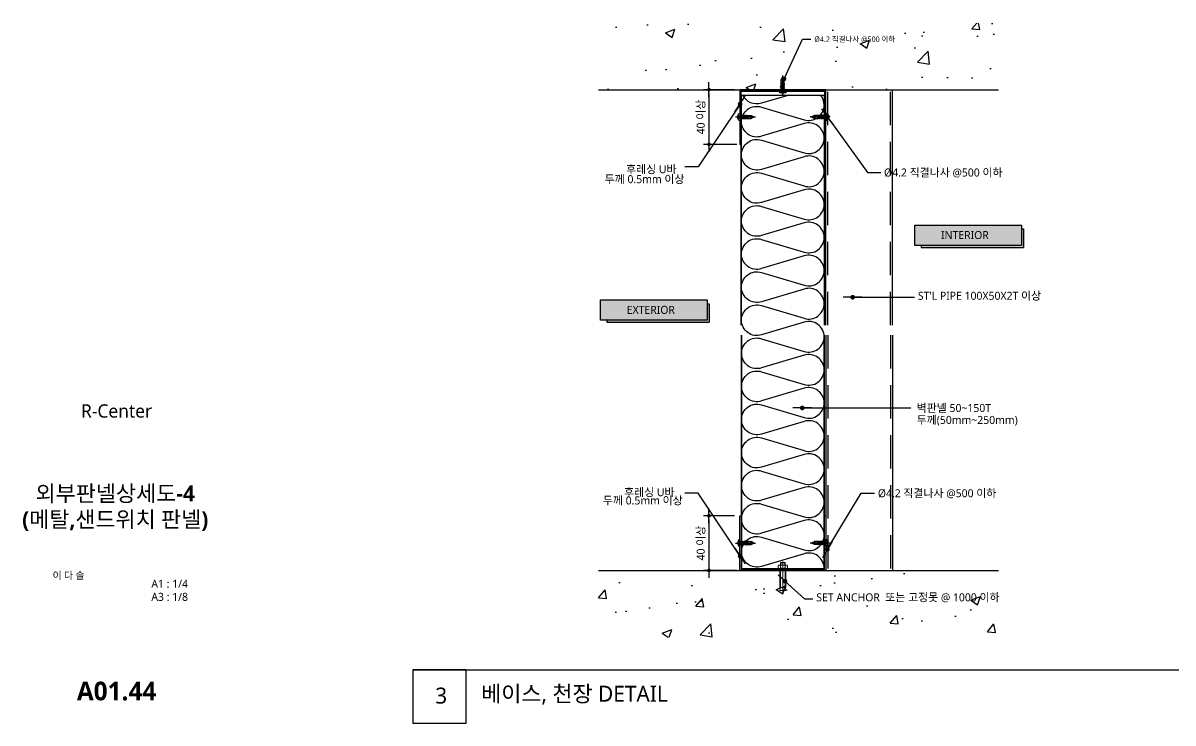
# Model space of a CAD drawing. Header units: millimetres. Extents: x -1365 to 31821, y 84 to 2865.
# Drawn here: x 13058 to 14782, y 84 to 1134 of the extents above; entities that cross this region are included whole.
import ezdxf
from ezdxf.enums import TextEntityAlignment as Align

# ---------------------------------------------------------------- set-up
doc = ezdxf.new("R2010")
doc.units = ezdxf.units.MM
doc.header["$LTSCALE"] = 10
doc.linetypes.add('CEN', pattern=[62, 60, -1, 0, -1])
doc.linetypes.add('HIDDEN', pattern=[0.375, 0.25, -0.125])
doc.layers.get('DEFPOINTS').update_dxf_attribs({"color": 137})
for name, color, linetype in [('A-ELE-8', 8, 'Continuous'), ('CON', 2, 'Continuous'), ('DIM', 7, 'Continuous'), ('ELE-8', 8, 'Continuous'), ('FLASHING', 5, 'Continuous'), ('HAT-con', 8, 'Continuous'), ('Panel', 2, 'Continuous'), ('SHT', 5, 'Continuous'), ('SYM-LEAD', 6, 'Continuous'), ('SYP_BOLT', 9, 'Continuous'), ('TEXT', 3, 'Continuous'), ('TITLE', 7, 'Continuous')]:
    doc.layers.add(name, color=color, linetype=linetype)
doc.styles.add('ksc 건설', font='malgun.ttf')
doc.styles.add('TITLE BLOCK-V(r1.1)$0$Address', font='malgun.ttf')
doc.styles.add('맑은고딕', font='malgun.ttf')
doc.styles.add('맑은고딕B', font='malgunbd.ttf')
doc.styles.add('스타일1', font='malgun.ttf')
doc.dimstyles.new('GAUN-10', dxfattribs={"dimscale": 10, "dimtxt": 1.5, "dimasz": 0.7, "dimexe": 1, "dimexo": 1, "dimgap": 0.5, "dimtad": 1, "dimdec": 0, "dimzin": 1, "dimdsep": 46, "dimlunit": 6, "dimtxsty": '맑은고딕', "dimblk": 'CJDOT', "dimcen": 0.09, "dimdle": 1, "dimclrd": 256, "dimclre": 256, "dimclrt": 3, "dimadec": 0, "dimazin": 0, "dimtfac": 1, "dimtdec": 0, "dimtix": 1, "dimtmove": 2, "dimatfit": 3, "dimldrblk": 'CJDOT', "dimfxl": 1, "dimtolj": 1, "dimtzin": 1, "dimarcsym": 0})
doc.dimstyles.new('GAUN-8', dxfattribs={"dimscale": 8, "dimtxt": 1.5, "dimasz": 0.7, "dimexe": 1, "dimexo": 1, "dimgap": 0.5, "dimtad": 1, "dimdec": 0, "dimzin": 1, "dimdsep": 46, "dimlunit": 6, "dimtxsty": '맑은고딕', "dimblk": 'CJDOT', "dimcen": 0.09, "dimdle": 1, "dimclrd": 256, "dimclre": 256, "dimclrt": 3, "dimadec": 0, "dimazin": 0, "dimtfac": 1, "dimtdec": 0, "dimtix": 1, "dimtmove": 2, "dimatfit": 3, "dimfxl": 1, "dimtolj": 1, "dimtzin": 1, "dimarcsym": 0})
pattern_1 = [(50, (7739.52, 14346.62), (145.7477, -12.7513), [15.24, -167.64]), (355, (7739.52, 14346.62), (-28.1943, 152.8453), [12.192, -134.112]), (100.451, (7751.67, 14345.56), (117.554, 140.0934), [12.952, -142.472]), (46.1842, (7739.52, 14387.26), (216.8632, -33.6339), [22.86, -251.46]), (96.6356, (7757.6, 14384.46), (189.9234, 197.9404), [19.428, -213.708]), (351.184, (7739.52, 14387.26), (189.9237, 197.94), [18.288, -201.168]), (21, (7759.84, 14377.1), (121.2919, -81.8124), [15.24, -167.64]), (326, (7759.84, 14377.1), (49.4416, 147.3504), [12.192, -134.112]), (71.4514, (7769.95, 14370.29), (170.7332, 65.5383), [12.952, -142.472]), (37.5, (7739.52, 14346.624), (2.47088, 67.64403), [0, -132.4864, 0, -136.144, 0, -134.62]), (7.5, (7739.52, 14346.624), (53.45573, 80.14446), [0, -77.6224, 0, -129.4384, 0, -51.308]), (327.5, (7694.21, 14346.624), (108.47248, -4.583), [0, -50.8, 0, -158.496, 0, -210.312]), (317.5, (7673.89, 14346.62), (118.50335, 20.3412), [0, -66.04, 0, -105.2576, 0, -149.352])]

# ---------------------------------------------------------------- blocks, each defined once
blk = doc.blocks.new('CJDOT')
blk.add_line((-2, 0), (2, 0))
at = {"const_width": 0.5}
blk.add_lwpolyline([(-0.25, 0, 1), (0.25, 0, 1)], format="xyb", close=True, dxfattribs=at)
blk = doc.blocks.new('A$Ca28e68a7')
at = {"color": 1, "linetype": 'CEN'}
blk.add_line((59.6, 10.6), (0, 10.6), dxfattribs=at)
at = {"linetype": 'Continuous'}
for p, q in [((12.3, 15), (4.8, 11.2)), ((4.8, 9.9), (12.3, 6.1)), ((25.7, 15), (15, 10.1)), ((22, 5.1), (21.6, 6.1)), ((22.2, 5.1), (22.7, 6.1)), ((23.4, 16.1), (23, 15)), ((23.6, 16.1), (24.1, 15)), ((24.8, 5.1), (24.3, 6.1)), ((25, 5.1), (25.4, 6.1)), ((26.1, 16.1), (25.7, 15)), ((26.4, 16.1), (26.8, 15)), ((27.5, 5.1), (27, 6.1)), ((27.7, 5.1), (28.2, 6.1)), ((28.9, 16.1), (28.4, 15)), ((29.1, 16.1), (29.5, 15)), ((30.2, 5.1), (29.8, 6.1)), ((30.5, 5.1), (30.9, 6.1)), ((31.6, 16.1), (31.2, 15)), ((31.8, 16.1), (32.3, 15)), ((33, 5.1), (32.5, 6.1)), ((33.2, 5.1), (33.6, 6.1)), ((34.3, 16.1), (33.9, 15)), ((34.6, 16.1), (35, 15)), ((35.7, 5.1), (35.3, 6.1)), ((35.9, 5.1), (36.4, 6.1)), ((37.1, 16.1), (36.6, 15)), ((37.3, 16.1), (37.8, 15)), ((38.4, 5.1), (38, 6.1)), ((38.7, 5.1), (39.1, 6.1)), ((39.8, 16.1), (39.4, 15)), ((40.1, 16.1), (40.5, 15)), ((41.2, 5.1), (40.7, 6.1)), ((41.4, 5.1), (41.9, 6.1)), ((42.6, 16.1), (42.1, 15)), ((42.8, 16.1), (43.2, 15)), ((43.9, 5.1), (43.5, 6.1)), ((44.2, 5.1), (44.6, 6.1))]:
    blk.add_line(p, q, dxfattribs=at)
for p, q in [((25.7, 15), (12.3, 15)), ((21.6, 6.1), (12.3, 6.1)), ((24.3, 6.1), (22.7, 6.1)), ((27, 6.1), (25.4, 6.1)), ((28.4, 15), (26.8, 15)), ((29.8, 6.1), (28.2, 6.1)), ((31.2, 15), (29.5, 15)), ((32.5, 6.1), (30.9, 6.1)), ((33.9, 15), (32.3, 15)), ((35.3, 6.1), (33.6, 6.1)), ((36.6, 15), (35, 15)), ((38, 6.1), (36.4, 6.1)), ((39.4, 15), (37.8, 15)), ((40.7, 6.1), (39.1, 6.1)), ((42.1, 15), (40.5, 15)), ((43.5, 6.1), (41.9, 6.1)), ((46.7, 15), (43.2, 15)), ((46.7, 6.1), (44.6, 6.1)), ((46.7, 21.2), (46.7, 0)), ((48.9, 21.2), (46.7, 21.2)), ((46.7, 0), (48.9, 0))]:
    blk.add_line(p, q)
at = {"color": 1, "linetype": 'Continuous'}
for p, q in [((22.7, 13.7), (21.6, 6.1)), ((23.1, 13.8), (21.9, 5.2)), ((23.3, 13.9), (22.2, 5)), ((23.9, 14.2), (22.7, 6.1)), ((23.4, 16.1), (23.2, 15)), ((23.6, 16.1), (23.5, 15)), ((25.7, 15), (24.3, 6.1)), ((26.1, 16.1), (24.7, 5.2)), ((26.4, 16.1), (24.9, 5)), ((26.8, 15), (25.4, 6.1)), ((28.4, 15), (27, 6.1)), ((28.9, 16.1), (27.4, 5.2)), ((29.1, 16.1), (27.6, 5)), ((29.5, 15), (28.2, 6.1)), ((31.2, 15), (29.8, 6.1)), ((31.6, 16.1), (30.2, 5.2)), ((31.8, 16.1), (30.4, 5)), ((32.3, 15), (30.9, 6.1)), ((33.9, 15), (32.5, 6.1)), ((34.3, 16.1), (32.9, 5.2)), ((34.6, 16.1), (33.1, 5)), ((35, 15), (33.6, 6.1)), ((36.6, 15), (35.3, 6.1)), ((37.1, 16.1), (35.6, 5.2)), ((37.3, 16.1), (35.9, 5)), ((37.8, 15), (36.4, 6.1)), ((39.4, 15), (38, 6.1)), ((39.8, 16.1), (38.4, 5.2)), ((40.1, 16.1), (38.6, 5)), ((40.5, 15), (39.1, 6.1)), ((42.1, 15), (40.7, 6.1)), ((42.6, 16.1), (41.1, 5.2)), ((42.8, 16.1), (41.3, 5)), ((43.2, 15), (41.9, 6.1)), ((44.6, 10.7), (43.5, 6.1)), ((44.6, 10.7), (43.9, 5.2)), ((44.8, 10.7), (44.1, 5)), ((44.8, 10.7), (44.6, 6.1))]:
    blk.add_line(p, q, dxfattribs=at)
blk.add_lwpolyline([(51.7, 4.9), (51.3, 5.4), (51.1, 6), (51, 6.6), (51.1, 7.2), (51.3, 7.8), (51.4, 8.3), (51.5, 8.8), (51.5, 9.1), (51.4, 9.3), (51.1, 9.5), (50.8, 9.5), (50.3, 9.5), (49.9, 9.5), (49.4, 9.4), (49, 9.4), (48.6, 9.5), (48.3, 9.7), (48.1, 10), (48, 10.3), (47.9, 10.6), (48, 10.9), (48.1, 11.2), (48.3, 11.5), (48.6, 11.6), (49, 11.7), (49.4, 11.7), (49.9, 11.7), (50.3, 11.7), (50.8, 11.7), (51.1, 11.7), (51.4, 11.8), (51.5, 12), (51.5, 12.4), (51.4, 12.8), (51.3, 13.4), (51.1, 14), (51, 14.6), (51.1, 15.2), (51.3, 15.7), (51.7, 16.2)])
at = {"linetype": 'Continuous'}
for centre, radius, start, end in [((5.5, 10.6), 1.02, 140.7308, 220.1065), ((17.2, 73.8), 63.8, 258.7786, 268.0365), ((9.3, 11), 5.72, 301.0536, 350.1228), ((22.1, 5.2), 0.206, 240.0753, 310.1339), ((23.5, 15.9), 0.206, 60.0753, 130.1339), ((24.9, 5.2), 0.206, 240.0753, 310.1339), ((26.3, 15.9), 0.206, 60.0753, 130.1339), ((27.6, 5.2), 0.206, 240.0753, 310.1339), ((29, 15.9), 0.206, 60.0753, 130.1339), ((30.3, 5.2), 0.206, 240.0753, 310.1339), ((31.7, 15.9), 0.206, 60.0753, 130.1339), ((33.1, 5.2), 0.206, 240.0753, 310.1339), ((34.5, 15.9), 0.206, 60.0753, 130.1339), ((35.8, 5.2), 0.206, 240.0753, 310.1339), ((37.2, 15.9), 0.206, 60.0753, 130.1339), ((38.6, 5.2), 0.206, 240.0753, 310.1339), ((40, 15.9), 0.206, 60.0753, 130.1339), ((41.3, 5.2), 0.206, 240.0753, 310.1339), ((42.7, 15.9), 0.206, 60.0753, 130.1339), ((44, 5.2), 0.206, 240.0753, 310.1339)]:
    blk.add_arc(centre, radius, start, end, dxfattribs=at)
at = {"color": 1, "linetype": 'Continuous'}
blk.add_arc((44.7, 10.7), 0.134, 20.6851, 139.2729, dxfattribs=at)
for centre, radius, start, end in [((44.7, 15.5), 7.1, 6.1204, 53.0961), ((44.7, 5.7), 7.1, 306.9039, 353.8796), ((31.7, 10.6), 20.8, 344.205, 15.795)]:
    blk.add_arc(centre, radius, start, end)
blk = doc.blocks.new('A$C81b60358')
at = {"layer": 'SYP_BOLT'}
h = blk.add_hatch(color=256, dxfattribs=at)
h.paths.add_polyline_path([(106, 421), (102, 421), (102, 411), (106, 411)])
h.paths.add_polyline_path([(35, 421), (35, 411), (40, 411), (40, 421)])
at = {"layer": 'SYP_BOLT', "lineweight": 15}
for p, q in [((0, 403), (0, 372)), ((18, 411), (124, 411)), ((27, 364), (27, 75)), ((35, 446), (40, 450)), ((35, 446), (35, 411)), ((35, 446), (106, 446)), ((35, 403), (35, 372)), ((35, 364), (35, 75)), ((40, 450), (102, 450)), ((40, 450), (40, 411)), ((71, 466), (71, 0)), ((106, 446), (102, 450)), ((102, 450), (102, 411)), ((106, 446), (106, 411)), ((124, 411), (106, 411)), ((106, 403), (106, 372)), ((106, 364), (106, 75)), ((115, 364), (115, 75)), ((141, 403), (141, 372)), ((35, 75), (26, 31)), ((26, 31), (115, 31)), ((27, 75), (115, 75)), ((106, 75), (115, 31))]:
    blk.add_line(p, q, dxfattribs=at)
for centre, radius, start, end in [((18, 388), 23.4, 40.8748, 139.1252), ((18, 387), 23.4, 220.8748, 319.1252), ((71, 330), 81.4, 64.2552, 115.7448), ((71, 445), 81.4, 244.2552, 295.7448), ((124, 388), 23.4, 40.8748, 139.1252), ((124, 387), 23.4, 220.8748, 319.1252)]:
    blk.add_arc(centre, radius, start, end, dxfattribs=at)
blk = doc.blocks.new('*D254')
at = {"layer": 'DEFPOINTS', "color": 0, "transparency": 16777216}
for p in [(14132.5, 394.9), (14086.3, 312.9), (14136.2, 312.9)]:
    blk.add_point(p, dxfattribs=at)
at = {"layer": 'DIM', "lineweight": -2, "transparency": 16777216}
for p, q in [((14124.5, 394.9), (14078.3, 394.9)), ((14086.3, 389.3), (14086.3, 318.5)), ((14128.2, 312.9), (14078.3, 312.9))]:
    blk.add_line(p, q, dxfattribs=at)
at = {"layer": 'DIM', "lineweight": -2, "transparency": 16777216, "xscale": 5.6, "yscale": 5.6, "zscale": 5.6}
for p, rotation in [((14086.3, 394.9), 90), ((14086.3, 312.9), 270)]:
    blk.add_blockref('CJDOT', p, dxfattribs=dict(at, rotation=rotation))
at = {"layer": 'DIM', "color": 3, "transparency": 16777216, "insert": (14074.5, 353.9), "char_height": 12, "attachment_point": 5, "rotation": 90, "style": '맑은고딕'}
blk.add_mtext('\\A1;40 이상', dxfattribs=at)
blk = doc.blocks.new('*D255')
at = {"layer": 'DEFPOINTS', "color": 0, "transparency": 16777216}
for p in [(14132.5, 1033.9), (14086.3, 951.9), (14136.2, 951.9)]:
    blk.add_point(p, dxfattribs=at)
at = {"layer": 'DIM', "lineweight": -2, "transparency": 16777216}
for p, q in [((14124.5, 1033.9), (14078.3, 1033.9)), ((14086.3, 1028.3), (14086.3, 957.5)), ((14128.2, 951.9), (14078.3, 951.9))]:
    blk.add_line(p, q, dxfattribs=at)
at = {"layer": 'DIM', "lineweight": -2, "transparency": 16777216, "xscale": 5.6, "yscale": 5.6, "zscale": 5.6}
for p, rotation in [((14086.3, 1033.9), 90), ((14086.3, 951.9), 270)]:
    blk.add_blockref('CJDOT', p, dxfattribs=dict(at, rotation=rotation))
at = {"layer": 'DIM', "color": 3, "transparency": 16777216, "insert": (14074.5, 992.9), "char_height": 12, "attachment_point": 5, "rotation": 90, "style": '맑은고딕'}
blk.add_mtext('\\A1;40 이상', dxfattribs=at)
blk = doc.blocks.new('TITLE')
at = {"layer": 'TITLE', "style": '스타일1'}
for tag, height, p in [('동명칭', 6, (776.77, -457.26)), ('SCALE-A1', 3, (797.5, -522)), ('SCALE-A3', 3, (797.5, -527)), ('DATA', 3, (797.5, -540))]:
    blk.add_attdef(tag, text='', height=height, dxfattribs=at).set_placement(p, align=Align.MIDDLE)
for tag, height, p in [('TITLE1', 6, (776.5, -479.4)), ('TITLE4', 6, (776.5, -484.39)), ('TITLE2', 6, (776.5, -489)), ('TITLE5', 6, (776.5, -493.99)), ('TITLE3', 6, (776.5, -498.7)), ('NAME-1', 3, (760.16, -517.5)), ('NAME-2', 3, (760.16, -526.5)), ('A0.00', 7, (776.5, -561))]:
    blk.add_attdef(tag, text='', height=height, dxfattribs=at).set_placement(p, align=Align.MIDDLE_CENTER)
blk = doc.blocks.new('A$C62C86749')
h = blk.add_hatch(color=253)
h.dxf.hatch_style = 1
h.paths.add_polyline_path([(-263.1, 64.2), (-263.1, 3.5), (56.1, 3.5), (56.1, 64.2)])
h.paths.add_polyline_path([(-193.3, 9.1), (-9.9, 9.1), (-9.9, 58.5), (-193.3, 58.5)], flags=24)
h = blk.add_hatch(color=250)
h.dxf.hatch_style = 1
h.paths.add_polyline_path([(-244.2, 3.5), (-244.2, -2.7), (62.7, -2.7), (62.7, 53), (56.1, 53), (56.1, 3.5)])
for p, q in [((56.1, 53), (62.7, 53)), ((62.7, 53), (62.7, -2.7)), ((-244.2, 3.5), (-244.2, -2.7)), ((-244.2, -2.7), (62.7, -2.7))]:
    blk.add_line(p, q)
blk.add_lwpolyline([(-263.1, 64.2), (56.1, 64.2), (56.1, 3.5), (-263.1, 3.5)], close=True)
at = {"insert": (-184.6, 46.6), "char_height": 24, "width": 130.664, "attachment_point": 1, "style": 'TITLE BLOCK-V(r1.1)$0$Address'}
blk.add_mtext('EXTERIOR', dxfattribs=at)
blk = doc.blocks.new('A$C168F3991')
h = blk.add_hatch(color=253)
h.dxf.hatch_style = 1
h.paths.add_polyline_path([(-107.5, 31.4), (-107.5, 1), (52.1, 1), (52.1, 31.4)])
h.paths.add_polyline_path([(-72.8, 3.8), (13.3, 3.8), (13.3, 28.5), (-72.8, 28.5)], flags=24)
h = blk.add_hatch(color=250)
h.dxf.hatch_style = 1
h.paths.add_polyline_path([(-98.1, 1), (-98.1, -2.1), (55.4, -2.1), (55.4, 25.8), (52.1, 25.8), (52.1, 1)])
for p, q in [((52.1, 25.8), (55.4, 25.8)), ((55.4, 25.8), (55.4, -2.1)), ((-98.1, 1), (-98.1, -2.1)), ((-98.1, -2.1), (55.4, -2.1))]:
    blk.add_line(p, q)
blk.add_lwpolyline([(-107.5, 31.4), (52.1, 31.4), (52.1, 1), (-107.5, 1)], close=True)
at = {"insert": (-68.3, 22.6), "char_height": 12, "width": 65.332, "attachment_point": 1, "style": 'TITLE BLOCK-V(r1.1)$0$Address'}
blk.add_mtext('INTERIOR', dxfattribs=at)

msp = doc.modelspace()

# ---------------------------------------------------------------- hatches: boundary and pattern name
at = {"layer": 'HAT-con', "ltscale": 50}
h = msp.add_hatch(dxfattribs=at)
h.set_pattern_fill('AR-CONC', color=256, scale=0.8)
h.set_pattern_definition(pattern_1)
h.paths.add_polyline_path([(13920.5, 1133.9), (14520.5, 1133.9), (14520.5, 1033.9), (13920.5, 1033.9)])
h = msp.add_hatch(dxfattribs=at)
h.set_pattern_fill('AR-CONC', color=256, scale=0.8)
h.set_pattern_definition(pattern_1)
h.paths.add_polyline_path([(13920.5, 212.9), (14520.5, 212.9), (14520.5, 312.9), (13920.5, 312.9)])

# ---------------------------------------------------------------- linework, layer by layer
msp.add_line((13642, 164), (16391.5, 164))
msp.add_lwpolyline([(13642, 84), (13722, 84), (13722, 164), (13642, 164)], close=True)
at = {"layer": 'A-ELE-8'}
for points in [[(14259, 315.9, 0.509267), (14259, 315.9, 0.509267), (14229, 337.9), (14165.1, 318.9, -0.509267), (14135, 340.8, -0.509267), (14165.1, 362.7), (14229, 343.7, 0.509267), (14259, 365.6, 0.509267), (14229, 387.5), (14165.1, 368.5, -0.509267), (14135, 390.4, -0.509267), (14165.1, 412.3), (14229, 393.3, 0.509267), (14259, 415.2, 0.509267), (14229, 437.1), (14165.1, 418.1, -0.509267), (14135, 440, -0.509267), (14165.1, 461.9), (14229, 442.9, 0.509267), (14259, 464.8, 0.509267), (14229, 486.7), (14165.1, 467.7, -0.509267), (14135, 489.6, -0.509267), (14165.1, 511.5), (14229, 492.5, 0.509267), (14259, 514.4, 0.509267), (14229, 536.4), (14165.1, 517.4, -0.509267), (14135, 539.3, -0.509267), (14165.1, 561.2), (14229, 542.2, 0.509267), (14259, 564.1, 0.509267), (14229, 586), (14165.1, 567, -0.509267), (14135, 588.9, -0.509267), (14165.1, 610.8), (14229, 591.8, 0.509267), (14259, 613.7, 0.509267), (14229, 635.6), (14165.1, 616.6, -0.509267), (14135, 638.5, -0.509267), (14165.1, 660.4), (14229, 641.4, 0.509267), (14259, 663.3, 0.509267), (14229, 685.2), (14165.1, 666.2, -0.509267), (14135, 688.1, -0.509267), (14165.1, 710), (14229, 691, 0.509267), (14259, 712.9, 0.509267), (14229, 734.9), (14165.1, 715.9, -0.509267), (14135, 737.8, -0.509267), (14165.1, 759.7), (14229, 740.7, 0.509267), (14259, 762.6, 0.509267), (14229, 784.5), (14165.1, 765.5, -0.509267), (14135, 787.4, -0.509267), (14165.1, 809.3), (14229, 790.3, 0.509267), (14259, 812.2, 0.509267), (14229, 834.1), (14165.1, 815.1, -0.509267), (14135, 837, -0.509267), (14165.1, 858.9), (14229, 839.9, 0.509267), (14259, 861.8, 0.509267), (14229, 883.7), (14165.1, 864.7, -0.509267), (14135, 886.6, -0.509267), (14165.1, 908.5), (14229, 889.5, 0.509267), (14259, 911.4, 0.509267), (14229, 933.4), (14165.1, 914.4, -0.509267), (14135, 936.3, -0.509267), (14165.1, 958.2), (14229, 939.2, 0.509267), (14259, 961.1, 0.509267), (14229, 983), (14165.1, 964, -0.509267), (14135, 985.9, -0.509267), (14165.1, 1007.8), (14229, 988.8, 0.509267), (14259, 1010.7, 0.183217), (14253.3, 1025.9)], [(14206.6, 1025.9), (14165.1, 1013.6, -0.380805), (14137.1, 1025.9)]]:
    msp.add_lwpolyline(points, format="xyb", dxfattribs=at)
at = {"layer": 'CON', "ltscale": 50}
for p, q in [((13920.5, 1033.9), (14520.5, 1033.9)), ((13920.5, 312.9), (14520.5, 312.9))]:
    msp.add_line(p, q, dxfattribs=at)
at = {"layer": 'ELE-8'}
for p, q in [((14261.5, 680.9), (14261.5, 1033.9)), ((14361.5, 680.9), (14361.5, 1033.9)), ((14261.5, 665.9), (14261.5, 312.9)), ((14361.5, 665.9), (14361.5, 312.9))]:
    msp.add_line(p, q, dxfattribs=at)
at = {"layer": 'ELE-8', "linetype": 'HIDDEN', "ltscale": 20}
for p, q in [((14264.7, 680.9), (14264.7, 1033.9)), ((14358.3, 680.9), (14358.3, 1033.9)), ((14264.7, 665.9), (14264.7, 312.9)), ((14358.3, 665.9), (14358.3, 312.9))]:
    msp.add_line(p, q, dxfattribs=at)
at = {"layer": 'FLASHING', "color": 6, "ltscale": 50}
for points in [[(14259.5, 1031.9), (14259.5, 951.9), (14261.5, 951.9), (14261.5, 1033.9), (14132.5, 1033.9), (14132.5, 951.9), (14134.5, 951.9), (14134.5, 1031.9)], [(14259.5, 314.9), (14259.5, 394.9), (14261.5, 394.9), (14261.5, 312.9), (14132.5, 312.9), (14132.5, 394.9), (14134.5, 394.9), (14134.5, 314.9)]]:
    msp.add_lwpolyline(points, close=True, dxfattribs=at)
at = {"layer": 'Panel', "color": 4, "ltscale": 50}
for p, q in [((14134.5, 680.9), (14134.5, 1025.9)), ((14134.5, 1025.9), (14259.5, 1025.9)), ((14135, 680.9), (14135, 1025.9)), ((14259, 1025.9), (14259, 680.9)), ((14259.5, 1025.9), (14259.5, 680.9)), ((14134.5, 665.9), (14134.5, 315.9)), ((14135, 665.9), (14135, 315.9)), ((14259, 315.9), (14259, 665.9)), ((14259.5, 315.9), (14259.5, 665.9)), ((14134.5, 315.9), (14259.5, 315.9))]:
    msp.add_line(p, q, dxfattribs=at)

# ---------------------------------------------------------------- block references
at = {"yscale": 0.5, "zscale": 0.5}
for p, xscale, rotation in [((14191.7, 1055.3), 0.5, 270), ((14155.9, 359.2), 0.5, 180), ((14238.2, 359.2), -0.5, 180)]:
    msp.add_blockref('A$Ca28e68a7', p, dxfattribs=dict(at, xscale=xscale, rotation=rotation))
for name, p, xscale, yscale, zscale in [('A$Ca28e68a7', (14155.9, 987.7), -0.5, 0.5, 0.5), ('A$Ca28e68a7', (14238.2, 987.7), 0.5, 0.5, 0.5), ('A$C62C86749', (14055.3, 686.4), 0.5, 0.5, 0.5), ('A$C81b60358', (14190, 279.6), 0.1, 0.1, 0.1)]:
    msp.add_blockref(name, p, dxfattribs=dict(xscale=xscale, yscale=yscale, zscale=zscale))
msp.add_blockref('A$C168F3991', (14502.6, 799.3))
at = {"layer": 'TEXT'}
ref = msp.add_blockref('TITLE', (10092, 0), dxfattribs=dict(at, xscale=4.000000000000002, yscale=4.000000000000002, zscale=4.000000000000002))
ref.add_attrib('TITLE2', '외부판넬상세도-4', dxfattribs={"layer": 'SHT', "color": 4, "height": 24, "style": '맑은고딕B'}).set_placement((13196, 428.3), align=Align.MIDDLE_CENTER)
ref.add_attrib('TITLE3', '(메탈,샌드위치 판넬)', dxfattribs={"layer": 'SHT', "color": 4, "height": 24, "style": '맑은고딕B'}).set_placement((13196, 389.5), align=Align.MIDDLE_CENTER)
ref.add_attrib('NAME-1', '이 다 솔', dxfattribs={"color": 3, "height": 10.8, "style": '맑은고딕'}).set_placement((13102, 305.3), align=Align.MIDDLE_LEFT)
ref.add_attrib('SCALE-A1', 'A1 : 1/4', dxfattribs={"layer": 'SHT', "color": 3, "height": 12, "style": '맑은고딕'}).set_placement((13277.6, 292.7), align=Align.MIDDLE)
ref.add_attrib('SCALE-A3', 'A3 : 1/8', dxfattribs={"layer": 'SHT', "color": 3, "height": 12, "style": '맑은고딕'}).set_placement((13277.6, 273.2), align=Align.MIDDLE)
ref.add_attrib('A0.00', 'A01.44', dxfattribs={"layer": 'SHT', "color": 4, "height": 28, "style": '맑은고딕B'}).set_placement((13198, 132), align=Align.MIDDLE_CENTER)

# ---------------------------------------------------------------- texts
for s, height, style, p in [('%%C4.2 직결나사 @500 이하', 8, 'ksc 건설', (14244.3, 1105.7)), ('베이스, 천장 DETAIL', 24, '스타일1', (13744.7, 115.9)), ('3', 24, '스타일1', (13675.8, 113.1))]:
    msp.add_text(s, height=height, dxfattribs=dict(at, style=style)).set_placement(p)
at = {"layer": 'TEXT', "color": 3, "style": '스타일1'}
for s, p in [('후레싱 U바', (13961.9, 908.6)), ('두께 0.5mm 이상', (13929.9, 893.7)), ("ST'L PIPE 100X50X2T 이상", (14399.5, 718.8)), ('후레싱 U바', (13958.9, 424.2)), ('두께 0.5mm 이상', (13927.2, 411.8)), ('SET ANCHOR  또는 고정못 @ 1000 이하', (14247.2, 266.5))]:
    msp.add_text(s, height=12, dxfattribs=at).set_placement(p)
for s, p in [('%%C4.2 직결나사 @500 이하', (14348.8, 909.7)), ('벽판넬 50~150T', (14397.7, 556.5)), ('두께(50mm~250mm)', (14397.7, 538.6)), ('%%C4.2 직결나사 @500 이하', (14339.5, 428.6))]:
    msp.add_text(s, height=12, dxfattribs=at).set_placement(p, align=Align.MIDDLE_LEFT)
at = {"layer": 'TEXT', "style": '스타일1'}
msp.add_text('R-Center', height=20, dxfattribs=at).set_placement((13198, 552), align=Align.MIDDLE_CENTER)

# ---------------------------------------------------------------- dimensions: what is measured, and where the dimension line sits
at = {"layer": 'DIM'}
for base, p1, p2, picture, middle in [((14086.3, 951.9), (14132.5, 1033.9), (14136.2, 951.9), '*D255', (14074.5, 992.9)), ((14086.3, 312.9), (14132.5, 394.9), (14136.2, 312.9), '*D254', (14074.5, 353.9))]:
    dim = msp.add_linear_dim(base=base, p1=p1, p2=p2, angle=90, text='40 이상', dimstyle='GAUN-8', dxfattribs=at)
    dim.commit()
    dim.dimension.update_dxf_attribs({"geometry": picture, "text_midpoint": middle})

# ---------------------------------------------------------------- leaders
at = {"layer": 'SYM-LEAD'}
for points in [[(14198.8, 1050.1), (14226.3, 1109.9), (14239.2, 1109.9)], [(14133, 1012.4), (14070.2, 918.3), (14050.2, 918.3)], [(14263.7, 993.8), (14323.8, 909.7), (14343.8, 909.7)], [(14301.7, 722.6), (14394.4, 722.6)], [(14226.2, 556.5), (14389.1, 556.5)], [(14133, 334.4), (14070.2, 428.6), (14050.2, 428.6)], [(14263.7, 344.4), (14314.5, 428.6), (14334.5, 428.6)], [(14200.2, 296.8), (14229.3, 270.3), (14242.2, 270.3)]]:
    msp.add_leader(points, dimstyle='GAUN-10', dxfattribs=at)

doc.saveas('drawing.dxf')
